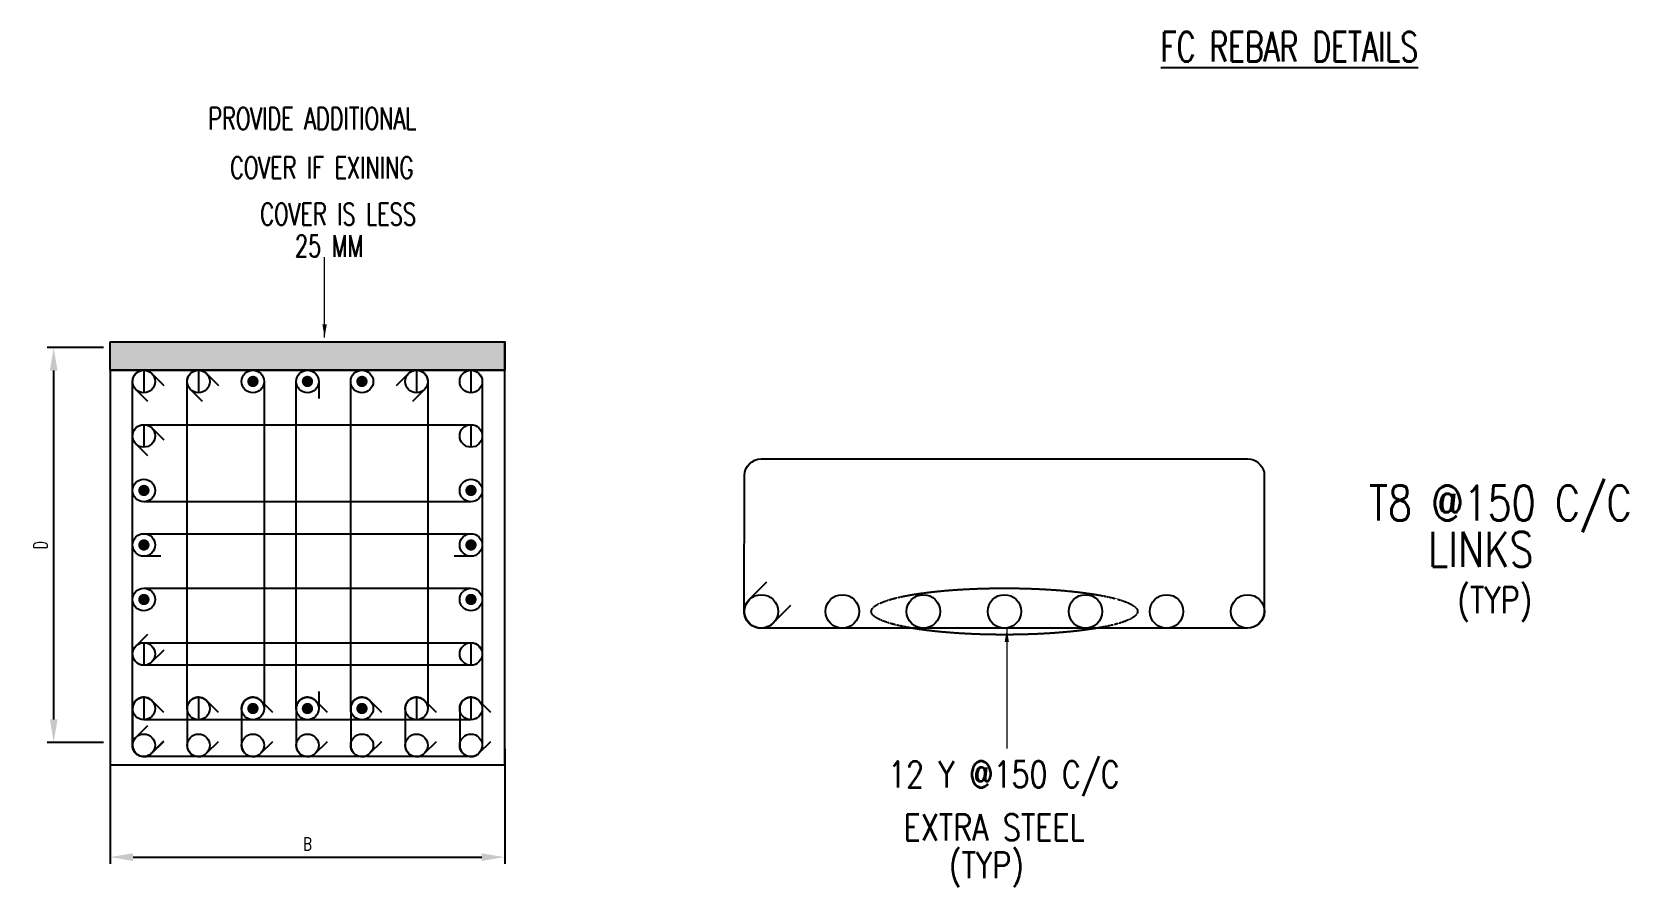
# Model space of a CAD drawing. Header units: inches. Extents: x 390771 to 646861, y -64061 to 219018.
# Drawn here: x 429517 to 453797, y 44555 to 57563 of the extents above; entities that cross this region are included whole.
import ezdxf
from ezdxf.enums import TextEntityAlignment as Align

# ---------------------------------------------------------------- set-up
doc = ezdxf.new("R2010")
doc.units = ezdxf.units.IN
doc.header["$MEASUREMENT"] = 0
doc.header["$PDMODE"] = 3
doc.header["$PDSIZE"] = -5
doc.linetypes.add('HIDDEN', pattern=[0.375, 0.25, -0.125])
for name, color, linetype in [('Concrete Line', 4, 'Continuous'), ('Footing', 2, 'Continuous'), ('HT', 8, 'Continuous'), ('Link', 5, 'Continuous'), ('Reinforcement', 4, 'Continuous'), ('S-BEAM OUTER', 4, 'Continuous'), ('S-TITIL', 6, 'Continuous'), ('TEXT', 4, 'Continuous')]:
    doc.layers.add(name, color=color, linetype=linetype)
doc.styles.add('ROMANS', font='simplex.shx', dxfattribs={"width": 0.7})
doc.styles.add('SC-COL2', font='SansSerif')
doc.dimstyles.new('ColumnSch', dxfattribs={"dimtxt": 225, "dimasz": 200, "dimexe": 150, "dimexo": 150, "dimgap": 100, "dimtad": 1, "dimtoh": 1, "dimdec": 4, "dimlfac": 0.25, "dimzin": 0, "dimdsep": 46, "dimtxsty": 'SC-COL2', "dimcen": 0.09, "dimclrd": 8, "dimclre": 8, "dimclrt": 31, "dimadec": 0, "dimazin": 0, "dimtfac": 1, "dimtdec": 0, "dimtix": 1, "dimtofl": 0, "dimtmove": 0, "dimatfit": 3, "dimfxl": 0, "dimtolj": 1, "dimtzin": 0, "dimlwd": 0, "dimlwe": 0, "dimarcsym": 0})
doc.dimstyles.new('KALPESH', dxfattribs={"dimtxt": 200, "dimasz": 350, "dimexe": 100, "dimexo": 100, "dimgap": 100, "dimtad": 1, "dimdec": 0, "dimzin": 0, "dimdsep": 46, "dimtxsty": 'ROMANS', "dimsah": 1, "dimcen": 0, "dimdle": 0.2, "dimclrd": 5, "dimclre": 5, "dimclrt": 4, "dimadec": 0, "dimazin": 0, "dimtfac": 1, "dimtdec": 0, "dimtmove": 0, "dimatfit": 3, "dimfxl": 0, "dimfrac": 1, "dimtolj": 1, "dimtzin": 0, "dimarcsym": 0})

# ---------------------------------------------------------------- blocks, each defined once
blk = doc.blocks.new('*D20')
at = {"layer": 'Defpoints', "color": 0}
for p in [(430705.5864330902, 46756.26969153975), (436710.0944601602, 46756.26969153975), (436710.0944601602, 45010.52331479714)]:
    blk.add_point(p, dxfattribs=at)
at = {"layer": 'Footing', "color": 5, "lineweight": -2}
for p, q in [((430705.5864330902, 46656.26969153975), (430705.5864330902, 44910.52331479714)), ((436710.0944601602, 46656.26969153975), (436710.0944601602, 44910.52331479714)), ((431055.5864330902, 45010.52331479714), (436360.0944601602, 45010.52331479714))]:
    blk.add_line(p, q, dxfattribs=at)
at = {"layer": 'Footing', "color": 5}
for points in [[(431055.5864330902, 45068.85664813048), (431055.5864330902, 44952.18998146381), (430705.5864330902, 45010.52331479714)], [(436360.0944601602, 45068.85664813048), (436360.0944601602, 44952.18998146381), (436710.0944601602, 45010.52331479714)]]:
    blk.add_solid(points, dxfattribs=at)
at = {"layer": 'Footing', "color": 4, "insert": (433707.8404466252, 45210.52331479714), "char_height": 200, "attachment_point": 5, "style": 'ROMANS'}
blk.add_mtext('\\A1;B', dxfattribs=at)
blk = doc.blocks.new('*D21')
at = {"layer": 'Defpoints', "color": 0}
for p in [(429847.7995720831, 52760.77771860972), (430705.5864330902, 52760.77771860972), (430705.5864330902, 46756.26969153975)]:
    blk.add_point(p, dxfattribs=at)
at = {"layer": 'Footing', "color": 5, "lineweight": -2}
for p, q in [((430605.5864330902, 52760.77771860972), (429747.7995720831, 52760.77771860972)), ((429847.7995720831, 47106.26969153975), (429847.7995720831, 52410.77771860972)), ((430605.5864330902, 46756.26969153975), (429747.7995720831, 46756.26969153975))]:
    blk.add_line(p, q, dxfattribs=at)
at = {"layer": 'Footing', "color": 5}
for points in [[(429789.4662387498, 52410.77771860972), (429906.1329054164, 52410.77771860972), (429847.7995720831, 52760.77771860972)], [(429789.4662387498, 47106.26969153975), (429906.1329054164, 47106.26969153975), (429847.7995720831, 46756.26969153975)]]:
    blk.add_solid(points, dxfattribs=at)
at = {"layer": 'Footing', "color": 4, "insert": (429647.7995720831, 49758.5237050748), "char_height": 200, "attachment_point": 5, "rotation": 90, "style": 'ROMANS'}
blk.add_mtext('\\A1;D', dxfattribs=at)

msp = doc.modelspace()

# ---------------------------------------------------------------- hatches: boundary and pattern name
at = {"layer": 'S-BEAM OUTER', "lineweight": -3}
h = msp.add_hatch(dxfattribs=at)
h.set_pattern_fill('AR-CONC', color=9, scale=32.16700728787465)
h.set_pattern_definition([(49.99999999999999, (-1215496.849878137, 1699345.5713146), (230.7211352102074, -20.1854838331483), [24.12525546590599, -265.3778101249658]), (355, (-1215496.849878137, 1699345.5713146), (-44.63215159531698, 241.9576984661026), [19.30020437272479, -212.3022480999727]), (100.45144446, (-1215477.623117154, 1699343.889191134), (186.0889828877097, 221.7722121404013), [20.50331220594526, -225.5364342653979]), (46.1842, (-1215496.849878137, 1699409.905329175), (343.2995966163351, -53.24259911554662), [36.18788319885898, -398.0667151874488]), (96.63563549, (-1215468.241588891, 1699405.468435107), (300.6527761820201, 313.3448013036921), [30.75498567910187, -338.3048418267803]), (351.1841639899999, (-1215496.849878137, 1699409.905329175), (300.6527759827598, 313.3448011413902), [28.95030655908718, -318.4533724716291]), (20.99999999999998, (-1215464.682870849, 1699393.821825531), (192.0071349567833, -129.5104479026796), [24.12525546590599, -265.3778101249658]), (326.0000000000001, (-1215464.682870849, 1699393.821825531), (78.26726055173158, 233.2590678382475), [19.30020437272479, -212.3022480999727]), (71.45144474, (-1215448.68227638, 1699383.029288278), (270.2743931570834, 103.7486194288859), [20.50331156260515, -225.5364342653982]), (37.49999999999998, (-1215496.849878137, 1699345.5713146), (3.911461546107903, 107.0819902228047), [0, -209.7288875169427, 0, -215.5189488287602, 0, -213.1064232821696]), (7.499999999999996, (-1215496.849878137, 1699345.5713146), (84.62159728119408, 126.8704441054299), [0, -122.8779678396811, 0, -204.9038364237613, 0, -81.2216934018834]), (327.5, (-1215568.582304389, 1699345.5713146), (171.7147019478888, -7.255227234568713), [0, -80.41751821968663, 0, -250.9026568454223, 0, -332.9285254295027]), (317.5, (-1215600.749311677, 1699345.5713146), (187.5935375942424, 32.20077696236226), [0, -104.5427736855926, 0, -166.6250977511907, 0, -236.4275035658787])])
h.paths.add_polyline_path([(430705.5864330902, 52846.55640471057), (436710.0944601602, 52846.55640471057), (436710.0944601602, 52417.66297420562), (430705.5864330902, 52417.66297420562)])

# ---------------------------------------------------------------- linework, layer by layer
at = {"layer": 'Concrete Line'}
for points in [[(436710.0944601602, 52417.66297420562), (430705.5864330902, 52417.66297420562)], [(430705.5864330902, 52417.66297420562), (430705.5864330902, 46413.15494713566)], [(436710.0944601602, 46413.15494713566), (436710.0944601602, 52417.66297420562)], [(430705.5864330902, 46413.15494713566), (436710.0944601602, 46413.15494713566)]]:
    msp.add_lwpolyline(points, dxfattribs=at)
at = {"layer": 'HT', "linetype": 'HIDDEN'}
msp.add_ellipse((444310.5364653232, 48747.32267034409), major_axis=(2025.503182478245, -3.72078898362714e-13), ratio=0.1747185916458254, dxfattribs=at)
at = {"layer": 'Link'}
for points in [[(431280.9126833265, 51942.83203748922), (431098.9489456526, 52124.7964435544, -0.6681779737752466), (431220.2585496962, 52417.66297420562), (436195.4223435541, 52417.66297420562, -0.414213562373095), (436366.9797157561, 52246.10560200369), (436366.9797157561, 47270.94180814578, -0.414213562373095), (436195.4223435541, 47099.38443594362), (431220.2585496962, 47099.38443594362, -0.414213562373095), (431048.7011774943, 47270.94180814578), (431048.7011774943, 52246.10560200369, -0.6681793020637586), (431341.5681537394, 52367.41476045299), (431523.5318914132, 52185.45035438758)], [(432110.1781312078, 51942.83203748922), (431928.2143935339, 52124.7964435544, -0.6680423764810689), (432049.4596635629, 52417.66297420562), (432878.639332758, 52417.66297420562, -0.4141037316858733), (433050.1967049599, 52246.10560200369), (433050.1967049599, 47270.94180814578, -0.4141037316858733), (432878.639332758, 47099.38443594362), (432049.4596635629, 47099.38443594362, -0.4141037316858733), (431877.902291361, 47270.94180814578), (431877.902291361, 52246.10560200369, -0.6681793020637586), (432170.8336016212, 52367.41476045299), (432352.7973392945, 52185.45035438758)], [(433879.3978188272, 47528.2778664488), (433879.3978188272, 47270.94180814578, -1), (433536.2830744231, 47270.94180814578), (433536.2830744231, 52246.10560200369, -1), (433879.3978188272, 52246.10560200369), (433879.3978188272, 51988.76954370068)], [(435062.8835539552, 52185.45035438758), (435244.8472916292, 52367.41476045299, -0.6681793020637586), (435537.778601889, 52246.10560200369), (435537.778601889, 47270.94180814578, -0.4141037316858733), (435366.221229687, 47099.38443594362), (434537.041560492, 47099.38443594362, -0.4141037316858733), (434365.4841882898, 47270.94180814578), (434365.4841882898, 52246.10560200369, -0.4141037316858733), (434537.041560492, 52417.66297420562), (435366.221229687, 52417.66297420562, -0.6680423764810689), (435487.466499716, 52124.7964435544), (435305.5027620422, 51942.83203748922)], [(431280.9126833265, 51113.56658960768), (431098.9489456526, 51295.53099567309, -0.6681779737752466), (431220.2585496962, 51588.46186033898), (436195.4223435541, 51588.46186033898, -0.4141037316858701), (436366.9797157561, 51416.90448813705), (436366.9797157561, 50587.7248189415, -0.4141037316858701), (436195.4223435541, 50416.16744673956), (431220.2585496962, 50416.16744673956, -0.4141037316858701), (431048.7011774943, 50587.7248189415), (431048.7011774943, 51416.90448813705, -0.6680437046031915), (431341.5681537394, 51538.14931257145), (431523.5318914132, 51356.18490650627)], [(431477.5946079993, 49586.96633287269), (431220.2585496962, 49586.96633287269, -1), (431220.2585496962, 49930.08107727655), (436195.4223435541, 49930.08107727655, -1), (436195.4223435541, 49586.96633287269), (435938.0862852511, 49586.96633287269)], [(431523.5318914132, 48160.86250364297), (431341.5681537394, 47978.8980975778, -0.6680437046031915), (431048.7011774943, 48100.14292201266), (431048.7011774943, 48929.32259120798, -0.4141037316858701), (431220.2585496962, 49100.87996340991), (436195.4223435541, 49100.87996340991, -0.4141037316858701), (436366.9797157561, 48929.32259120798), (436366.9797157561, 48100.14292201266, -0.4141037316858701), (436195.4223435541, 47928.58554981073), (431220.2585496962, 47928.58554981073, -0.6681779737752466), (431098.9489456526, 48221.51641447638), (431280.9126833265, 48403.48082054156)], [(431523.5318914134, 47210.28656052946), (431341.5681537397, 47392.25096659476, 0.6681793020639969), (431048.7011774945, 47270.9418081457), (431048.7011774944, 46710.99401035841, 0.6681793020639966), (431341.5681537397, 46589.68485190938), (431523.5318914133, 46771.64925797464)], [(432352.7265718785, 47210.28656052946), (432170.7628342049, 47392.25096659476, 0.6681793020639969), (431877.8958579596, 47270.9418081457), (431877.8958579596, 46710.99401035841, 0.6681793020639966), (432170.7628342048, 46589.68485190938), (432352.7265718785, 46771.64925797464)], [(433181.9191078766, 47210.28656052958), (432999.955370203, 47392.25096659487, 0.6681793020639969), (432707.0883939577, 47270.94180814581), (432707.0883939576, 46710.99401035852, 0.6681793020639966), (432999.9553702029, 46589.68485190949), (433181.9191078765, 46771.64925797476)], [(434011.1137883423, 47210.28656052958), (433829.1500506687, 47392.25096659487, 0.6681793020639969), (433536.2830744234, 47270.94180814581), (433536.2830744234, 46710.99401035852, 0.6681793020639966), (433829.1500506686, 46589.68485190949), (434011.1137883423, 46771.64925797476)], [(434840.3084688075, 47210.28656052958), (434658.3447311338, 47392.25096659487, 0.6681793020639969), (434365.4777548886, 47270.94180814581), (434365.4777548885, 46710.99401035852, 0.6681793020639966), (434658.3447311338, 46589.68485190949), (434840.3084688074, 46771.64925797476)], [(435669.5010048057, 47210.28656052958), (435487.537267132, 47392.25096659487, 0.6681793020639969), (435194.6702908868, 47270.94180814581), (435194.6702908867, 46710.99401035852, 0.6681793020639966), (435487.537267132, 46589.68485190949), (435669.5010048056, 46771.64925797476)], [(436498.6956852713, 47210.28656052946), (436316.7319475976, 47392.25096659476, 0.6681793020639969), (436023.8649713524, 47270.9418081457), (436023.8649713523, 46710.99401035841, 0.6681793020639966), (436316.7319475976, 46589.68485190938), (436498.6956852712, 46771.64925797464)]]:
    msp.add_lwpolyline(points, format="xyb", dxfattribs=at)
at = {"layer": 'Link', "color": 1}
for points in [[(441057.5226704126, 48837.65825173614), (440786.9683626072, 48567.10295012762, -0.6680437046031915), (440351.5166454135, 48747.37683309644), (440356.7697769196, 50816.61912529293, -0.4098733569290908), (440611.8512930411, 51067.81202704023), (448014.2802508219, 51067.81202704023, -0.3502642395781789), (448259.0436451851, 50864.28185158345), (448259.0436451851, 48747.37683309644, -0.4141037316858701), (448003.9621290631, 48492.29531697446), (440606.598161535, 48492.29531697446, -0.6681779737752466), (440426.2279604624, 48927.84202720161), (440696.7822682678, 49198.39732881013)], [(431519.9988504832, 46771.7500196356), (431338.0351128091, 46589.78561357042, -0.6680437046031915), (431045.168136564, 46711.03043800528), (431048.7011774943, 48102.71798752231, -0.4098733569290908), (431220.2585496962, 48271.66003708664), (436198.8288483889, 48271.66003708664, -0.3502642395781789), (436363.446674826, 48134.77398357686), (436363.446674826, 46711.03043800528, -0.4141037316858701), (436191.8893026239, 46539.47306580312), (431216.725508766, 46539.47306580312, -0.6681779737752466), (431095.4159047224, 46832.40393046901), (431277.3796423962, 47014.36833653419)]]:
    msp.add_lwpolyline(points, format="xyb", dxfattribs=at)
at = {"layer": 'Reinforcement', "color": 4}
for points in [[(431220.2585496962, 52417.66297420562), (431220.2585496962, 52074.54822980153)], [(432049.4532301614, 52417.66297420562), (432049.4532301614, 52074.54822980153)], [(435366.2276630885, 52417.66297420562), (435366.2276630885, 52074.54822980153)], [(436195.4223435541, 52417.66297420562), (436195.4223435541, 52074.54822980153)], [(431220.2585496962, 51588.46829374024), (431220.2585496962, 51245.35354933614)], [(436195.4223435541, 51588.46829374024), (436195.4223435541, 51245.35354933614)], [(431220.2585496962, 48271.6938608131), (431220.2585496962, 47928.579116409)], [(436195.4223435541, 48271.6938608131), (436195.4223435541, 47928.579116409)], [(431220.2585496962, 47442.49918034772), (431220.2585496962, 47099.38443594362)], [(432049.4532301614, 47442.49918034772), (432049.4532301614, 47099.38443594362)], [(435366.2276630885, 47442.49918034772), (435366.2276630885, 47099.38443594362)], [(436195.4223435541, 47442.49918034772), (436195.4223435541, 47099.38443594362)]]:
    msp.add_lwpolyline(points, dxfattribs=at)
at = {"layer": 'Reinforcement', "color": 4, "const_width": 85.77868610099907}
for points in [[(432835.7564231089, 52246.10560200369, 1), (432921.53510921, 52246.10560200369, 1)], [(433664.9511035748, 52246.10560200369, 1), (433750.7297896756, 52246.10560200369, 1)], [(434494.1457840399, 52246.10560200369, 1), (434579.9244701408, 52246.10560200369, 1)], [(431177.3692066457, 50587.71838554001, 1), (431263.1478927468, 50587.71838554001, 1)], [(436152.5330005036, 50587.71838554001, 1), (436238.3116866047, 50587.71838554001, 1)], [(431177.3692066457, 49758.52370507462, 1), (431263.1478927468, 49758.52370507462, 1)], [(436152.5330005036, 49758.52370507462, 1), (436238.3116866047, 49758.52370507462, 1)], [(431177.3692066457, 48929.32902460924, 1), (431263.1478927468, 48929.32902460924, 1)], [(436152.5330005036, 48929.32902460924, 1), (436238.3116866047, 48929.32902460924, 1)], [(432835.7564231089, 47270.94180814578, 1), (432921.53510921, 47270.94180814578, 1)], [(433664.9511035748, 47270.94180814578, 1), (433750.7297896756, 47270.94180814578, 1)], [(434494.1457840399, 47270.94180814578, 1), (434579.9244701408, 47270.94180814578, 1)]]:
    msp.add_lwpolyline(points, format="xyb", close=True, dxfattribs=at)
at = {"layer": 'Reinforcement', "color": 4}
for centre, radius in [((431220.2585496962, 52246.10560200369), 171.5573722019981), ((432049.4532301614, 52246.10560200369), 171.5573722019981), ((432878.6457661595, 52246.10560200369), 171.5573722019981), ((433707.8404466251, 52246.10560200369), 171.5573722019981), ((434537.0351270902, 52246.10560200369), 171.5573722019981), ((435366.2276630885, 52246.10560200369), 171.5573722019981), ((436195.4223435541, 52246.10560200369), 171.5573722019981), ((431220.2585496962, 51416.91092153831), 171.5573722019981), ((436195.4223435541, 51416.91092153831), 171.5573722019981), ((431220.2585496962, 50587.71838554001), 171.5573722019981), ((436195.4223435541, 50587.71838554001), 171.5573722019981), ((431220.2585496962, 49758.52370507462), 171.5573722019981), ((436195.4223435541, 49758.52370507462), 171.5573722019981), ((431220.2585496962, 48929.32902460924), 171.5573722019981), ((436195.4223435541, 48929.32902460924), 171.5573722019981), ((440611.8512930411, 48747.32267034409), 255.081516121662), ((441844.7463504683, 48747.32267034409), 255.081516121662), ((443077.641407896, 48747.32267034409), 255.081516121662), ((444310.5364653232, 48747.32267034409), 255.081516121662), ((445543.4315227505, 48747.32267034409), 255.081516121662), ((446776.3265801777, 48747.32267034409), 255.081516121662), ((448009.2216376054, 48747.32267034409), 255.081516121662), ((431220.2585496962, 48100.13648861117), 171.5573722019981), ((436195.4223435541, 48100.13648861117), 171.5573722019981), ((431220.2585496962, 47270.94180814578), 171.5573722019981), ((432049.4532301614, 47270.94180814578), 171.5573722019981), ((432878.6457661595, 47270.94180814578), 171.5573722019981), ((433707.8404466251, 47270.94180814578), 171.5573722019981), ((434537.0351270902, 47270.94180814578), 171.5573722019981), ((435366.2276630885, 47270.94180814578), 171.5573722019981), ((436195.4223435541, 47270.94180814578), 171.5573722019981), ((431220.2585496962, 46710.99401035841), 171.5573722019981), ((432049.4532301614, 46710.99401035841), 171.5573722019981), ((432878.6479106265, 46710.99401035841), 171.5573722019981), ((433707.8425910917, 46710.99401035841), 171.5573722019981), ((434537.0372715569, 46710.99401035841), 171.5573722019981), ((435366.231952022, 46710.99401035841), 171.5573722019981), ((436195.4266324872, 46710.99401035841), 171.5573722019981)]:
    msp.add_circle(centre, radius, dxfattribs=at)
at = {"layer": 'S-BEAM OUTER', "color": 1, "lineweight": -3}
for p, q in [((430705.5864330902, 52846.55640471057), (436710.0944601602, 52846.55640471057)), ((430705.5864330902, 52417.66297420562), (430705.5864330902, 52846.55640471057)), ((436710.0944601602, 52417.66297420562), (436710.0944601602, 52846.55640471057)), ((430705.5864330902, 52417.66297420562), (436710.0944601602, 52417.66297420562)), ((430705.5864330902, 46413.15494713566), (436710.0944601602, 46413.15494713566))]:
    msp.add_line(p, q, dxfattribs=at)
at = {"layer": 'S-BEAM OUTER', "color": 4, "lineweight": -3}
msp.add_lwpolyline([(430705.5864330902, 52846.55640471057), (436710.0944601602, 52846.55640471057), (436710.0944601602, 52417.66297420562), (430705.5864330902, 52417.66297420562)], close=True, dxfattribs=at)

# ---------------------------------------------------------------- texts
at = {"layer": 'S-TITIL', "style": 'ROMANS', "width": 0.7}
msp.add_text('%%UFC REBAR DETAILS', height=450, dxfattribs=at).set_placement((448645.4415402074, 57337.53241492651), align=Align.MIDDLE_CENTER)
at = {"layer": 'TEXT', "style": 'ROMANS', "width": 0.8}
for s, height, p in [('T8 @150 C/C', 532.4810229088246, (449853.6329369614, 50128.48393602745)), ('LINKS', 532.4810229088246, (450753.2095785657, 49428.3946795775)), ('(TYP)', 400, (451199.0557566784, 48721.08856199327)), ('12 Y @150 C/C', 400, (442538.093515282, 46069.60149095469)), ('EXTRA STEEL', 400, (442776.6180548383, 45263.12019466033)), ('(TYP)', 400, (443466.3839327293, 44688.11058101495))]:
    msp.add_text(s, height=height, dxfattribs=at).set_placement(p)
at = {"layer": 'TEXT', "char_height": 333.0668798294698, "attachment_point": 5, "style": 'ROMANS'}
for s, insert in [('PROVIDE ADDITIONAL ', (433782.9208120722, 56245.73235697305)), (' COVER IF EXINING', (433845.0488704927, 55497.00648926065)), (' COVER IS LESS ', (434094.8846304947, 54791.35154135089)), ('25 MM', (434037.7937399758, 54306.57740207837))]:
    msp.add_mtext(s, dxfattribs=dict(at, insert=insert))

# ---------------------------------------------------------------- dimensions: what is measured, and where the dimension line sits
at = {"layer": 'Footing'}
for p2, distance, text, picture, middle in [((430705.5864330902, 52760.77771860972), 857.786861007102, 'D', '*D21', (429647.7995720831, 49758.5237050748)), ((436710.0944601602, 46756.26969153975), -1745.7463767426086, 'B', '*D20', (433707.8404466252, 45210.52331479714))]:
    dim = msp.add_aligned_dim(p1=(430705.5864330902, 46756.26969153975), p2=p2, distance=distance, text=text, dimstyle='KALPESH', dxfattribs=at)
    dim.commit()
    dim.dimension.update_dxf_attribs({"geometry": picture, "text_midpoint": middle})

# ---------------------------------------------------------------- leaders
for points in [[(433968.7126272148, 52912.23268262722), (433968.7126272148, 54134.66696100921)], [(444346.4426815153, 48480.32822077983), (444346.4426815153, 46662.74157273007)]]:
    msp.add_leader(points, dimstyle='ColumnSch', override={"dimtofl": 1})

doc.saveas('drawing.dxf')
